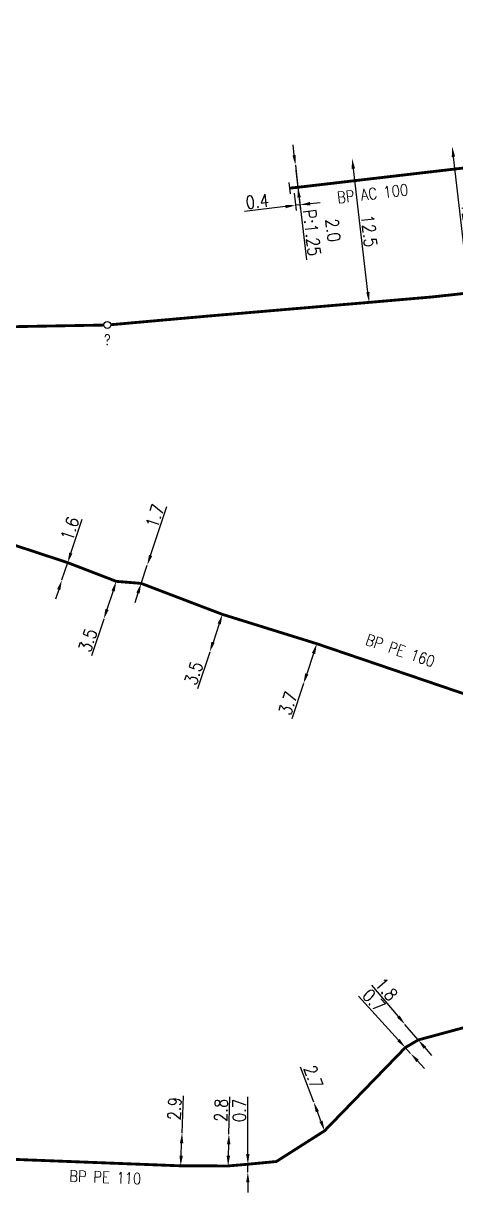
# Model space of a CAD drawing. Header units: millimetres. Extents: x 185000 to 186000, y 127990 to 129010.
# Drawn here: x 185184.4 to 185222.6, y 128649.2 to 128752.3 of the extents above; entities that cross this region are included whole.
import ezdxf
from ezdxf.enums import TextEntityAlignment as Align

# ---------------------------------------------------------------- set-up
doc = ezdxf.new("R2010")
doc.units = ezdxf.units.MM
doc.header["$PDMODE"] = 34
doc.linetypes.add('L_25_AP', pattern=[2000, 1000, 1000])
doc.linetypes.add('L_25_PE', pattern=[2000, 1000, 1000])
doc.layers.get('0').update_dxf_attribs({"linetype": 'CONTINUOUS'})
doc.layers.get('DEFPOINTS').update_dxf_attribs({"linetype": 'CONTINUOUS'})
for name, color, linetype in [('L_150', 1, 'CONTINUOUS'), ('L_340', 7, 'CONTINUOUS'), ('L_930', 7, 'CONTINUOUS')]:
    doc.layers.add(name, color=color, linetype=linetype)
doc.styles.add('G_ROMANS', font='ROMANS.SHX', dxfattribs={"width": 0.75})
doc.styles.get("Standard").update_dxf_attribs({"font": 'romans.shx', "width": 0.85})
doc.dimstyles.get("Standard").update_dxf_attribs({"dimtxt": 1.5, "dimasz": 1.2, "dimexe": 0.625, "dimexo": 0.625, "dimgap": 0.25, "dimtad": 1, "dimdec": 1, "dimzin": 0, "dimdsep": 46, "dimtxsty": 'Standard', "dimcen": -0.5, "dimadec": 0, "dimazin": 0, "dimtfac": 1, "dimtdec": 1, "dimtmove": 0, "dimatfit": 3, "dimfxl": 0, "dimtolj": 1, "dimtzin": 0, "dimarcsym": 0})

# ---------------------------------------------------------------- blocks, each defined once
blk = doc.blocks.new('*D472')
at = {"layer": 'DEFPOINTS', "color": 0, "linetype": 'Continuous', "transparency": 16777216}
for p in [(185210.36, 128697.57), (185209.19, 128694.06), (185209.19, 128694.06)]:
    blk.add_point(p, dxfattribs=at)
at = {"layer": 'L_150', "color": 0, "linetype": 'Continuous', "lineweight": -2, "transparency": 16777216}
for p, q in [((185210.08, 128696.71), (185209.48, 128694.91)), ((185209.19, 128694.06), (185208.16, 128690.94))]:
    blk.add_line(p, q, dxfattribs=at)
at = {"layer": 'L_150', "color": 0, "linetype": 'Continuous', "transparency": 16777216}
for points in [[(185209.93, 128696.76), (185210.22, 128696.66), (185210.36, 128697.57)], [(185209.33, 128694.96), (185209.62, 128694.86), (185209.19, 128694.06)]]:
    blk.add_solid(points, dxfattribs=at)
at = {"layer": 'L_150', "color": 0, "linetype": 'Continuous', "transparency": 16777216, "insert": (185207.82, 128692.31), "char_height": 1.125, "attachment_point": 5, "rotation": 71.5979}
blk.add_mtext('\\A1;3.7', dxfattribs=at)
blk = doc.blocks.new('*D473')
at = {"layer": 'DEFPOINTS', "color": 0, "linetype": 'Continuous', "transparency": 16777216}
for p in [(185202.02, 128700.16), (185200.91, 128696.84), (185200.91, 128696.84)]:
    blk.add_point(p, dxfattribs=at)
at = {"layer": 'L_150', "color": 0, "linetype": 'Continuous', "lineweight": -2, "transparency": 16777216}
for p, q in [((185201.74, 128699.31), (185201.2, 128697.69)), ((185200.91, 128696.84), (185199.82, 128693.6))]:
    blk.add_line(p, q, dxfattribs=at)
at = {"layer": 'L_150', "color": 0, "linetype": 'Continuous', "transparency": 16777216}
for points in [[(185201.6, 128699.35), (185201.88, 128699.26), (185202.02, 128700.16)], [(185201.05, 128697.74), (185201.34, 128697.65), (185200.91, 128696.84)]]:
    blk.add_solid(points, dxfattribs=at)
at = {"layer": 'L_150', "color": 0, "linetype": 'Continuous', "transparency": 16777216, "insert": (185199.49, 128694.97), "char_height": 1.125, "attachment_point": 5, "rotation": 71.4083}
blk.add_mtext('\\A1;3.5', dxfattribs=at)
blk = doc.blocks.new('*D474')
at = {"layer": 'DEFPOINTS', "color": 0, "linetype": 'Continuous', "transparency": 16777216}
for p in [(185195.39, 128704.5), (185195.39, 128704.5), (185194.85, 128702.89)]:
    blk.add_point(p, dxfattribs=at)
at = {"layer": 'L_150', "color": 0, "linetype": 'Continuous', "lineweight": -2, "transparency": 16777216}
for p, q in [((185195.68, 128705.35), (185197.13, 128709.66)), ((185194.85, 128702.89), (185195.39, 128704.5)), ((185194.56, 128702.03), (185194.28, 128701.18))]:
    blk.add_line(p, q, dxfattribs=at)
at = {"layer": 'L_150', "color": 0, "linetype": 'Continuous', "transparency": 16777216}
for points in [[(185195.54, 128705.4), (185195.82, 128705.3), (185195.39, 128704.5)], [(185194.42, 128702.08), (185194.71, 128701.99), (185194.85, 128702.89)]]:
    blk.add_solid(points, dxfattribs=at)
at = {"layer": 'L_150', "color": 0, "linetype": 'Continuous', "transparency": 16777216, "insert": (185196.06, 128708.84), "char_height": 1.125, "attachment_point": 5, "rotation": 71.4083}
blk.add_mtext('\\A1;1.7', dxfattribs=at)
blk = doc.blocks.new('*D475')
at = {"layer": 'DEFPOINTS', "color": 0, "linetype": 'Continuous', "transparency": 16777216}
for p in [(185188.36, 128704.72), (185187.85, 128703.2), (185187.85, 128703.2)]:
    blk.add_point(p, dxfattribs=at)
at = {"layer": 'L_150', "color": 0, "linetype": 'Continuous', "lineweight": -2, "transparency": 16777216}
for p, q in [((185188.64, 128705.57), (185189.63, 128708.55)), ((185187.85, 128703.2), (185188.36, 128704.72)), ((185187.57, 128702.34), (185187.29, 128701.49))]:
    blk.add_line(p, q, dxfattribs=at)
at = {"layer": 'L_150', "color": 0, "linetype": 'Continuous', "transparency": 16777216}
for points in [[(185188.5, 128705.62), (185188.78, 128705.52), (185188.36, 128704.72)], [(185187.43, 128702.39), (185187.71, 128702.3), (185187.85, 128703.2)]]:
    blk.add_solid(points, dxfattribs=at)
at = {"layer": 'L_150', "color": 0, "linetype": 'Continuous', "transparency": 16777216, "insert": (185188.56, 128707.72), "char_height": 1.125, "attachment_point": 5, "rotation": 71.661}
blk.add_mtext('\\A1;1.6', dxfattribs=at)
blk = doc.blocks.new('*D476')
at = {"layer": 'DEFPOINTS', "color": 0, "linetype": 'Continuous', "transparency": 16777216}
for p in [(185192.65, 128703.07), (185191.55, 128699.75), (185191.55, 128699.75)]:
    blk.add_point(p, dxfattribs=at)
at = {"layer": 'L_150', "color": 0, "linetype": 'Continuous', "lineweight": -2, "transparency": 16777216}
for p, q in [((185192.37, 128702.22), (185191.83, 128700.6)), ((185191.55, 128699.75), (185190.47, 128696.5))]:
    blk.add_line(p, q, dxfattribs=at)
at = {"layer": 'L_150', "color": 0, "linetype": 'Continuous', "transparency": 16777216}
for points in [[(185192.23, 128702.26), (185192.51, 128702.17), (185192.65, 128703.07)], [(185191.69, 128700.65), (185191.98, 128700.55), (185191.55, 128699.75)]]:
    blk.add_solid(points, dxfattribs=at)
at = {"layer": 'L_150', "color": 0, "linetype": 'Continuous', "transparency": 16777216, "insert": (185190.14, 128697.87), "char_height": 1.125, "attachment_point": 5, "rotation": 71.661}
blk.add_mtext('\\A1;3.5', dxfattribs=at)
blk = doc.blocks.new('*D1051')
at = {"layer": 'DEFPOINTS', "color": 0, "linetype": 'Continuous', "transparency": 16777216}
for p in [(185198.46, 128654.42), (185198.46, 128654.42), (185198.34, 128651.53)]:
    blk.add_point(p, dxfattribs=at)
at = {"layer": 'L_150', "color": 0, "linetype": 'Continuous', "lineweight": -2, "transparency": 16777216}
for p, q in [((185198.46, 128654.42), (185198.59, 128657.71)), ((185198.38, 128652.42), (185198.42, 128653.52))]:
    blk.add_line(p, q, dxfattribs=at)
at = {"layer": 'L_150', "color": 0, "linetype": 'Continuous', "transparency": 16777216}
for points in [[(185198.27, 128653.53), (185198.57, 128653.52), (185198.46, 128654.42)], [(185198.23, 128652.43), (185198.53, 128652.42), (185198.34, 128651.53)]]:
    blk.add_solid(points, dxfattribs=at)
at = {"layer": 'L_150', "color": 0, "linetype": 'Continuous', "transparency": 16777216, "insert": (185197.79, 128656.57), "char_height": 1.125, "attachment_point": 5, "rotation": 87.7616}
blk.add_mtext('\\A1;2.9', dxfattribs=at)
blk = doc.blocks.new('*D1052')
at = {"layer": 'DEFPOINTS', "color": 0, "linetype": 'Continuous', "transparency": 16777216}
for p in [(185202.6, 128654.32), (185202.6, 128654.32), (185202.53, 128651.52)]:
    blk.add_point(p, dxfattribs=at)
at = {"layer": 'L_150', "color": 0, "linetype": 'Continuous', "lineweight": -2, "transparency": 16777216}
for p, q in [((185202.6, 128654.32), (185202.68, 128657.6)), ((185202.55, 128652.42), (185202.58, 128653.42))]:
    blk.add_line(p, q, dxfattribs=at)
at = {"layer": 'L_150', "color": 0, "linetype": 'Continuous', "transparency": 16777216}
for points in [[(185202.43, 128653.42), (185202.73, 128653.42), (185202.6, 128654.32)], [(185202.4, 128652.42), (185202.7, 128652.42), (185202.53, 128651.52)]]:
    blk.add_solid(points, dxfattribs=at)
at = {"layer": 'L_150', "color": 0, "linetype": 'Continuous', "transparency": 16777216, "insert": (185201.9, 128656.43), "char_height": 1.125, "attachment_point": 5, "rotation": 88.5543}
blk.add_mtext('\\A1;2.8', dxfattribs=at)
blk = doc.blocks.new('*D1053')
at = {"layer": 'DEFPOINTS', "color": 0, "linetype": 'Continuous', "transparency": 16777216}
for p in [(185204.27, 128651.67), (185204.27, 128650.97), (185204.27, 128650.97)]:
    blk.add_point(p, dxfattribs=at)
at = {"layer": 'L_150', "color": 0, "linetype": 'Continuous', "lineweight": -2, "transparency": 16777216}
for p, q in [((185204.27, 128652.57), (185204.27, 128657.6)), ((185204.27, 128650.97), (185204.27, 128651.67)), ((185204.27, 128650.07), (185204.27, 128649.17))]:
    blk.add_line(p, q, dxfattribs=at)
at = {"layer": 'L_150', "color": 0, "linetype": 'Continuous', "transparency": 16777216}
for points in [[(185204.12, 128652.57), (185204.42, 128652.57), (185204.27, 128651.67)], [(185204.12, 128650.07), (185204.42, 128650.07), (185204.27, 128650.97)]]:
    blk.add_solid(points, dxfattribs=at)
at = {"layer": 'L_150', "color": 0, "linetype": 'Continuous', "transparency": 16777216, "insert": (185203.52, 128656.41), "char_height": 1.125, "attachment_point": 5, "rotation": 90}
blk.add_mtext('\\A1;0.7', dxfattribs=at)
blk = doc.blocks.new('*D1054')
at = {"layer": 'DEFPOINTS', "color": 0, "linetype": 'Continuous', "transparency": 16777216}
for p in [(185210.09, 128657.15), (185210.09, 128657.15), (185211.05, 128654.62)]:
    blk.add_point(p, dxfattribs=at)
at = {"layer": 'L_150', "color": 0, "linetype": 'Continuous', "lineweight": -2, "transparency": 16777216}
for p, q in [((185210.09, 128657.15), (185208.93, 128660.22)), ((185210.73, 128655.47), (185210.41, 128656.31))]:
    blk.add_line(p, q, dxfattribs=at)
at = {"layer": 'L_150', "color": 0, "linetype": 'Continuous', "transparency": 16777216}
for points in [[(185210.55, 128656.36), (185210.27, 128656.26), (185210.09, 128657.15)], [(185210.87, 128655.52), (185210.59, 128655.41), (185211.05, 128654.62)]]:
    blk.add_solid(points, dxfattribs=at)
at = {"layer": 'L_150', "color": 0, "linetype": 'Continuous', "transparency": 16777216, "insert": (185210.06, 128659.37), "char_height": 1.125, "attachment_point": 5, "rotation": 290.7001}
blk.add_mtext('\\A1;2.7', dxfattribs=at)
blk = doc.blocks.new('*D1055')
at = {"layer": 'DEFPOINTS', "color": 0, "linetype": 'Continuous', "transparency": 16777216}
for p in [(185218.15, 128664), (185218.15, 128664), (185219.32, 128662.63)]:
    blk.add_point(p, dxfattribs=at)
at = {"layer": 'L_150', "color": 0, "linetype": 'Continuous', "lineweight": -2, "transparency": 16777216}
for p, q in [((185217.57, 128664.69), (185215.21, 128667.46)), ((185219.32, 128662.63), (185218.15, 128664)), ((185219.9, 128661.95), (185220.48, 128661.26))]:
    blk.add_line(p, q, dxfattribs=at)
at = {"layer": 'L_150', "color": 0, "linetype": 'Continuous', "transparency": 16777216}
for points in [[(185217.68, 128664.79), (185217.45, 128664.59), (185218.15, 128664)], [(185220.02, 128662.04), (185219.79, 128661.85), (185219.32, 128662.63)]]:
    blk.add_solid(points, dxfattribs=at)
at = {"layer": 'L_150', "color": 0, "linetype": 'Continuous', "transparency": 16777216, "insert": (185216.51, 128667.1), "char_height": 1.125, "attachment_point": 5, "rotation": 310.3768}
blk.add_mtext('\\A1;1.8', dxfattribs=at)
blk = doc.blocks.new('*D254')
at = {"layer": 'DEFPOINTS', "color": 0, "linetype": 'Continuous', "transparency": 16777216}
for p in [(185218.18, 128661.96), (185218.65, 128661.44), (185218.65, 128661.44)]:
    blk.add_point(p, dxfattribs=at)
at = {"layer": 'L_150', "color": 0, "linetype": 'Continuous', "lineweight": -2, "transparency": 16777216}
for p, q in [((185217.57, 128662.62), (185214.04, 128666.48)), ((185218.65, 128661.44), (185218.18, 128661.96)), ((185219.26, 128660.78), (185219.87, 128660.11))]:
    blk.add_line(p, q, dxfattribs=at)
at = {"layer": 'L_150', "color": 0, "linetype": 'Continuous', "transparency": 16777216}
for points in [[(185217.68, 128662.72), (185217.46, 128662.52), (185218.18, 128661.96)], [(185219.37, 128660.88), (185219.15, 128660.68), (185218.65, 128661.44)]]:
    blk.add_solid(points, dxfattribs=at)
at = {"layer": 'L_150', "color": 0, "linetype": 'Continuous', "transparency": 16777216, "insert": (185215.39, 128666.11), "char_height": 1.125, "attachment_point": 5, "rotation": 312.4778}
blk.add_mtext('\\A1;0.7', dxfattribs=at)
blk = doc.blocks.new('*D1133')
at = {"layer": 'DEFPOINTS', "color": 0, "linetype": 'Continuous', "transparency": 16777216}
for p in [(185222.32, 128741.4), (185222.32, 128741.4), (185223.84, 128728.51)]:
    blk.add_point(p, dxfattribs=at)
at = {"layer": 'L_150', "color": 0, "linetype": 'Continuous', "lineweight": -2, "transparency": 16777216}
blk.add_line((185223.74, 128729.4), (185222.43, 128740.5), dxfattribs=at)
at = {"layer": 'L_150', "color": 0, "linetype": 'Continuous', "transparency": 16777216}
for points in [[(185222.58, 128740.52), (185222.28, 128740.48), (185222.32, 128741.4)], [(185223.89, 128729.42), (185223.59, 128729.39), (185223.84, 128728.51)]]:
    blk.add_solid(points, dxfattribs=at)
at = {"layer": 'L_150', "color": 0, "linetype": 'Continuous', "transparency": 16777216, "insert": (185223.83, 128735.04), "char_height": 1.125, "attachment_point": 5, "rotation": 276.7399}
blk.add_mtext('\\A1;12.8', dxfattribs=at)
blk = doc.blocks.new('*D1136')
at = {"layer": 'DEFPOINTS', "color": 0, "linetype": 'Continuous', "transparency": 16777216}
for p in [(185208.47, 128739.76), (185208.47, 128739.76), (185208.7, 128737.82)]:
    blk.add_point(p, dxfattribs=at)
at = {"layer": 'L_150', "color": 0, "linetype": 'Continuous', "lineweight": -2, "transparency": 16777216}
for p, q in [((185208.36, 128740.65), (185208.26, 128741.55)), ((185208.47, 128739.76), (185208.7, 128737.82)), ((185208.8, 128736.93), (185209.45, 128731.41))]:
    blk.add_line(p, q, dxfattribs=at)
at = {"layer": 'L_150', "color": 0, "linetype": 'Continuous', "transparency": 16777216}
for points in [[(185208.51, 128740.67), (185208.21, 128740.64), (185208.47, 128739.76)], [(185208.95, 128736.95), (185208.65, 128736.91), (185208.7, 128737.82)]]:
    blk.add_solid(points, dxfattribs=at)
at = {"layer": 'L_150', "color": 0, "linetype": 'Continuous', "transparency": 16777216, "insert": (185210.86, 128733.92), "char_height": 1.125, "attachment_point": 5, "rotation": 276.7399}
blk.add_mtext('\\A1;2.0\\PP:1.25', dxfattribs=at)
blk = doc.blocks.new('*D1142')
at = {"layer": 'DEFPOINTS', "color": 0, "linetype": 'Continuous', "transparency": 16777216}
for p in [(185208.47, 128739.76), (185208.3, 128737.78), (185208.88, 128736.27)]:
    blk.add_point(p, dxfattribs=at)
at = {"layer": 'L_340', "color": 0, "linetype": 'Continuous', "lineweight": -2, "transparency": 16777216}
for p, q in [((185208.52, 128739.29), (185208.93, 128735.81)), ((185208.35, 128737.31), (185208.54, 128735.76)), ((185209.77, 128736.38), (185210.67, 128736.48)), ((185207.59, 128736.12), (185203.98, 128735.69)), ((185208.88, 128736.27), (185208.48, 128736.23))]:
    blk.add_line(p, q, dxfattribs=at)
at = {"layer": 'L_340', "color": 0, "linetype": 'Continuous', "transparency": 16777216}
for points in [[(185209.76, 128736.53), (185209.79, 128736.23), (185208.88, 128736.27)], [(185207.57, 128736.27), (185207.61, 128735.97), (185208.48, 128736.23)]]:
    blk.add_solid(points, dxfattribs=at)
at = {"layer": 'L_340', "color": 0, "linetype": 'Continuous', "transparency": 16777216, "insert": (185205.1, 128736.58), "char_height": 1.125, "attachment_point": 5, "rotation": 6.7399}
blk.add_mtext('\\A1;0.4', dxfattribs=at)
blk = doc.blocks.new('L_340_07')
at = {"color": 0, "linetype": 'Continuous', "const_width": 0.25, "flags": 128}
blk.add_lwpolyline([(0, 0), (0.35, 0)], dxfattribs=at)
at = {"color": 0, "linetype": 'Continuous', "flags": 128}
blk.add_lwpolyline([(0.35, -0.5), (0.35, 0.5)], dxfattribs=at)
at = {"color": 0, "linetype": 'Continuous', "width": 0.75, "flags": 3}
for tag, p in [('DEF_LEG', (0.72, -3.47)), ('DEF_COUP', (0.72, -5.97)), ('DEF_TYPE', (0.72, -8.47))]:
    blk.add_attdef(tag, text='', height=1.2, dxfattribs=at).set_placement(p, align=Align.MIDDLE)
blk = doc.blocks.new('L_300_15')
at = {"color": 0, "linetype": 'Continuous'}
blk.add_circle((0, 0), 1.56, dxfattribs=at)
at = {"color": 0, "linetype": 'Continuous', "style": 'G_ROMANS', "width": 0.75}
blk.add_text('?', height=4.69, dxfattribs=at).set_placement((0, -6.56), align=Align.MIDDLE_CENTER)
at = {"color": 0, "linetype": 'Continuous', "width": 0.75}
blk.add_attdef('TYP', text='', height=4.69, dxfattribs=at).set_placement((0, 5.78), align=Align.MIDDLE_CENTER)
at = {"color": 0, "linetype": 'Continuous', "width": 0.75, "flags": 1}
blk.add_attdef('NUM', text='', height=3.75, dxfattribs=at).set_placement((0, -3.75), align=Align.MIDDLE_CENTER)
at = {"color": 0, "linetype": 'Continuous', "width": 0.75, "flags": 3}
for tag, p in [('DEF_LEG', (0, -10.71)), ('DEF_COUP', (0, -13.21)), ('DEF_TYPE', (0, -15.71))]:
    blk.add_attdef(tag, text='', height=1.2, dxfattribs=at).set_placement(p, align=Align.MIDDLE)
blk = doc.blocks.new('*D1171')
at = {"layer": 'DEFPOINTS', "color": 0, "linetype": 'Continuous', "transparency": 16777216}
for p in [(185213.48, 128740.35), (185213.48, 128740.35), (185214.98, 128727.67)]:
    blk.add_point(p, dxfattribs=at)
at = {"layer": 'L_150', "color": 0, "linetype": 'Continuous', "lineweight": -2, "transparency": 16777216}
blk.add_line((185214.87, 128728.57), (185213.59, 128739.46), dxfattribs=at)
at = {"layer": 'L_150', "color": 0, "linetype": 'Continuous', "transparency": 16777216}
for points in [[(185213.74, 128739.48), (185213.44, 128739.44), (185213.48, 128740.35)], [(185215.02, 128728.59), (185214.73, 128728.55), (185214.98, 128727.67)]]:
    blk.add_solid(points, dxfattribs=at)
at = {"layer": 'L_150', "color": 0, "linetype": 'Continuous', "transparency": 16777216, "insert": (185214.99, 128733.97), "char_height": 1.125, "attachment_point": 5, "rotation": 276.7399}
blk.add_mtext('\\A1;12.5', dxfattribs=at)

msp = doc.modelspace()

# ---------------------------------------------------------------- linework, layer by layer
at = {"layer": 'L_150', "linetype": 'L_25_AP', "ltscale": 0.5, "const_width": 0.25, "flags": 128}
for points in [[(185360.92, 128750.65), (185360.7, 128751.22), (185360.52, 128751.68), (185360.34, 128752.14), (185359.25, 128752.04), (185357.3, 128751.7), (185353.03, 128750.78), (185340.59, 128747.83), (185330.44, 128744.32), (185314.44, 128738.64), (185310.65, 128738.19), (185290.15, 128735.77), (185260.33, 128732.44), (185241.32, 128730.44), (185240.44, 128730.35), (185238.93, 128730.18), (185223.84, 128728.51), (185220.55, 128728.15), (185214.98, 128727.67), (185200.84, 128726.47), (185192.17, 128725.7)], [(185294.17, 128747.77), (185285.7, 128746.57), (185285.7, 128746.57), (185264.47, 128743.88), (185255.14, 128743.21), (185249.44, 128742.84), (185245.82, 128742.36), (185237.55, 128741.18), (185236.38, 128741.04), (185235.89, 128740.99), (185232.04, 128740.53), (185208.7, 128737.82), (185208.7, 128737.82), (185208.3, 128737.78)], [(185191.55, 128725.67), (185171.27, 128725.31), (185158.5, 128730.3), (185142.48, 128734.98), (185134.57, 128733.77), (185130.88, 128733.36), (185102.06, 128730.17), (185098.4, 128729.77), (185088.72, 128728.7), (185088.13, 128728.83), (185085.07, 128732.36), (185075.41, 128739.99), (185074.02, 128741.09), (185073.68, 128741.23), (185073.2, 128741.24), (185073.2, 128741.24), (185072.95, 128741.22), (185072.5, 128741.18)]]:
    msp.add_lwpolyline(points, dxfattribs=at)
at = {"layer": 'L_150', "linetype": 'L_25_PE', "const_width": 0.25, "flags": 128}
for points in [[(185250.28, 128683.52), (185249.25, 128682.97), (185247.97, 128683.13), (185243.6, 128683.86), (185241.62, 128681.54), (185234.97, 128687.09), (185233.91, 128689.41), (185226.22, 128692.18), (185210.36, 128697.57), (185210.36, 128697.57), (185202.02, 128700.16), (185194.85, 128702.89), (185192.65, 128703.07), (185188.36, 128704.72), (185173.52, 128709.59), (185167.81, 128711.48), (185152.43, 128716.56), (185148.52, 128717.81), (185143.57, 128719.64), (185139.55, 128721.14), (185139.55, 128721.14), (185138.01, 128721.41), (185136.63, 128721.35), (185135.81, 128721.06), (185135.42, 128720.72)], [(185171.81, 128651.25), (185173.48, 128652.75), (185182.06, 128652.16), (185198.34, 128651.53), (185202.53, 128651.52), (185204.27, 128651.67), (185206.79, 128651.91), (185211.05, 128654.62), (185218.18, 128661.96), (185219.32, 128662.63), (185226.5, 128664.57), (185231.6, 128666.43), (185237.05, 128668.06), (185247.42, 128671.54), (185248.93, 128672.05), (185249.71, 128673.96), (185247.9, 128675.55), (185243.75, 128679.63), (185241.62, 128681.54)]]:
    msp.add_lwpolyline(points, dxfattribs=at)

# ---------------------------------------------------------------- block references
at = {"layer": 'L_340', "ltscale": 0.5, "rotation": 186.6180160735945}
msp.add_blockref('L_340_07', (185208.3, 128737.78), dxfattribs=at)
at = {"layer": 'L_930', "ltscale": 0.5, "xscale": 0.2, "yscale": 0.2, "zscale": 0.2}
msp.add_blockref('L_300_15', (185191.86, 128725.68), dxfattribs=at)

# ---------------------------------------------------------------- texts
at = {"layer": 'L_150', "linetype": 'Continuous', "width": 0.85}
for s, rotation, p in [('BP AC 100', 6.618, (185215.29, 128737.26)), ('BP PE 160', 341.2558, (185217.74, 128696.97)), ('BP PE 110', 357.7601, (185191.68, 128650.52))]:
    msp.add_text(s, height=1, rotation=rotation, dxfattribs=at).set_placement(p, align=Align.MIDDLE)

# ---------------------------------------------------------------- dimensions: what is measured, and where the dimension line sits
at = {"layer": 'L_150', "linetype": 'Continuous'}
for base, p1, p2, text, picture, middle in [((185208.47, 128739.76), (185208.7, 128737.82), (185208.47, 128739.76), '<>\\PP:1.25', '*D1136', (185209.18, 128733.72)), ((185213.48, 128740.35), (185214.98, 128727.67), (185213.48, 128740.35), '12.5', '*D1171', (185214.25, 128733.89))]:
    dim = msp.add_linear_dim(base=base, p1=p1, p2=p2, angle=276.7399, text=text, dimstyle='Standard', override={"dimscale": 0.75, "dimatfit": 0}, dxfattribs=at)
    dim.commit()
    dim.dimension.update_dxf_attribs({"geometry": picture, "text_midpoint": middle, "dimtype": 160})
dim = msp.add_linear_dim(base=(185222.32, 128741.4), p1=(185223.84, 128728.51), p2=(185222.32, 128741.4), angle=276.7399, text='12.8', dimstyle='Standard', override={"dimscale": 0.75, "dimlfac": 1, "dimlunit": 2, "dimatfit": 0}, dxfattribs=at)
dim.commit()
dim.dimension.update_dxf_attribs({"geometry": '*D1133', "text_midpoint": (185223.83, 128735.04)})
for base, p1, p2, angle, picture, middle, dimtype in [((185195.39, 128704.5), (185194.85, 128702.89), (185195.39, 128704.5), 71.4083, '*D474', (185196.77, 128708.6), 161), ((185187.85, 128703.2), (185188.36, 128704.72), (185187.85, 128703.2), 251.661, '*D475', (185189.28, 128707.49), 161), ((185191.55, 128699.75), (185192.65, 128703.07), (185191.55, 128699.75), 251.661, '*D476', (185190.85, 128697.63), 161), ((185200.91, 128696.84), (185202.02, 128700.16), (185200.91, 128696.84), 251.4083, '*D473', (185200.2, 128694.73), 161), ((185209.19, 128694.06), (185210.36, 128697.57), (185209.19, 128694.06), 251.5979, '*D472', (185208.53, 128692.07), 161), ((185218.15, 128664), (185219.32, 128662.63), (185218.15, 128664), 310.3768, '*D1055', (185215.94, 128666.61), 160), ((185218.65, 128661.44), (185218.18, 128661.96), (185218.65, 128661.44), 132.4778, '*D254', (185214.84, 128665.61), 160), ((185210.09, 128657.15), (185211.05, 128654.62), (185210.09, 128657.15), 290.7001, '*D1054', (185209.35, 128659.1), 160), ((185198.46, 128654.42), (185198.34, 128651.53), (185198.46, 128654.42), 267.7616, '*D1051', (185198.54, 128656.55), 160), ((185202.6, 128654.32), (185202.53, 128651.52), (185202.6, 128654.32), 268.5543, '*D1052', (185202.65, 128656.41), 160), ((185204.27, 128650.97), (185204.27, 128651.67), (185204.27, 128650.97), 90, '*D1053', (185204.27, 128656.41), 160)]:
    dim = msp.add_linear_dim(base=base, p1=p1, p2=p2, angle=angle, dimstyle='Standard', override={"dimscale": 0.75}, dxfattribs=at)
    dim.commit()
    dim.dimension.update_dxf_attribs({"geometry": picture, "text_midpoint": middle, "dimtype": dimtype})
at = {"layer": 'L_340', "linetype": 'Continuous'}
dim = msp.add_linear_dim(base=(185208.88, 128736.27), p1=(185208.3, 128737.78), p2=(185208.47, 128739.76), angle=186.7399, dimstyle='Standard', override={"dimscale": 0.75, "dimatfit": 0}, dxfattribs=at)
dim.commit()
dim.dimension.update_dxf_attribs({"geometry": '*D1142', "text_midpoint": (185205.18, 128735.84), "dimtype": 160})

doc.saveas('drawing.dxf')
